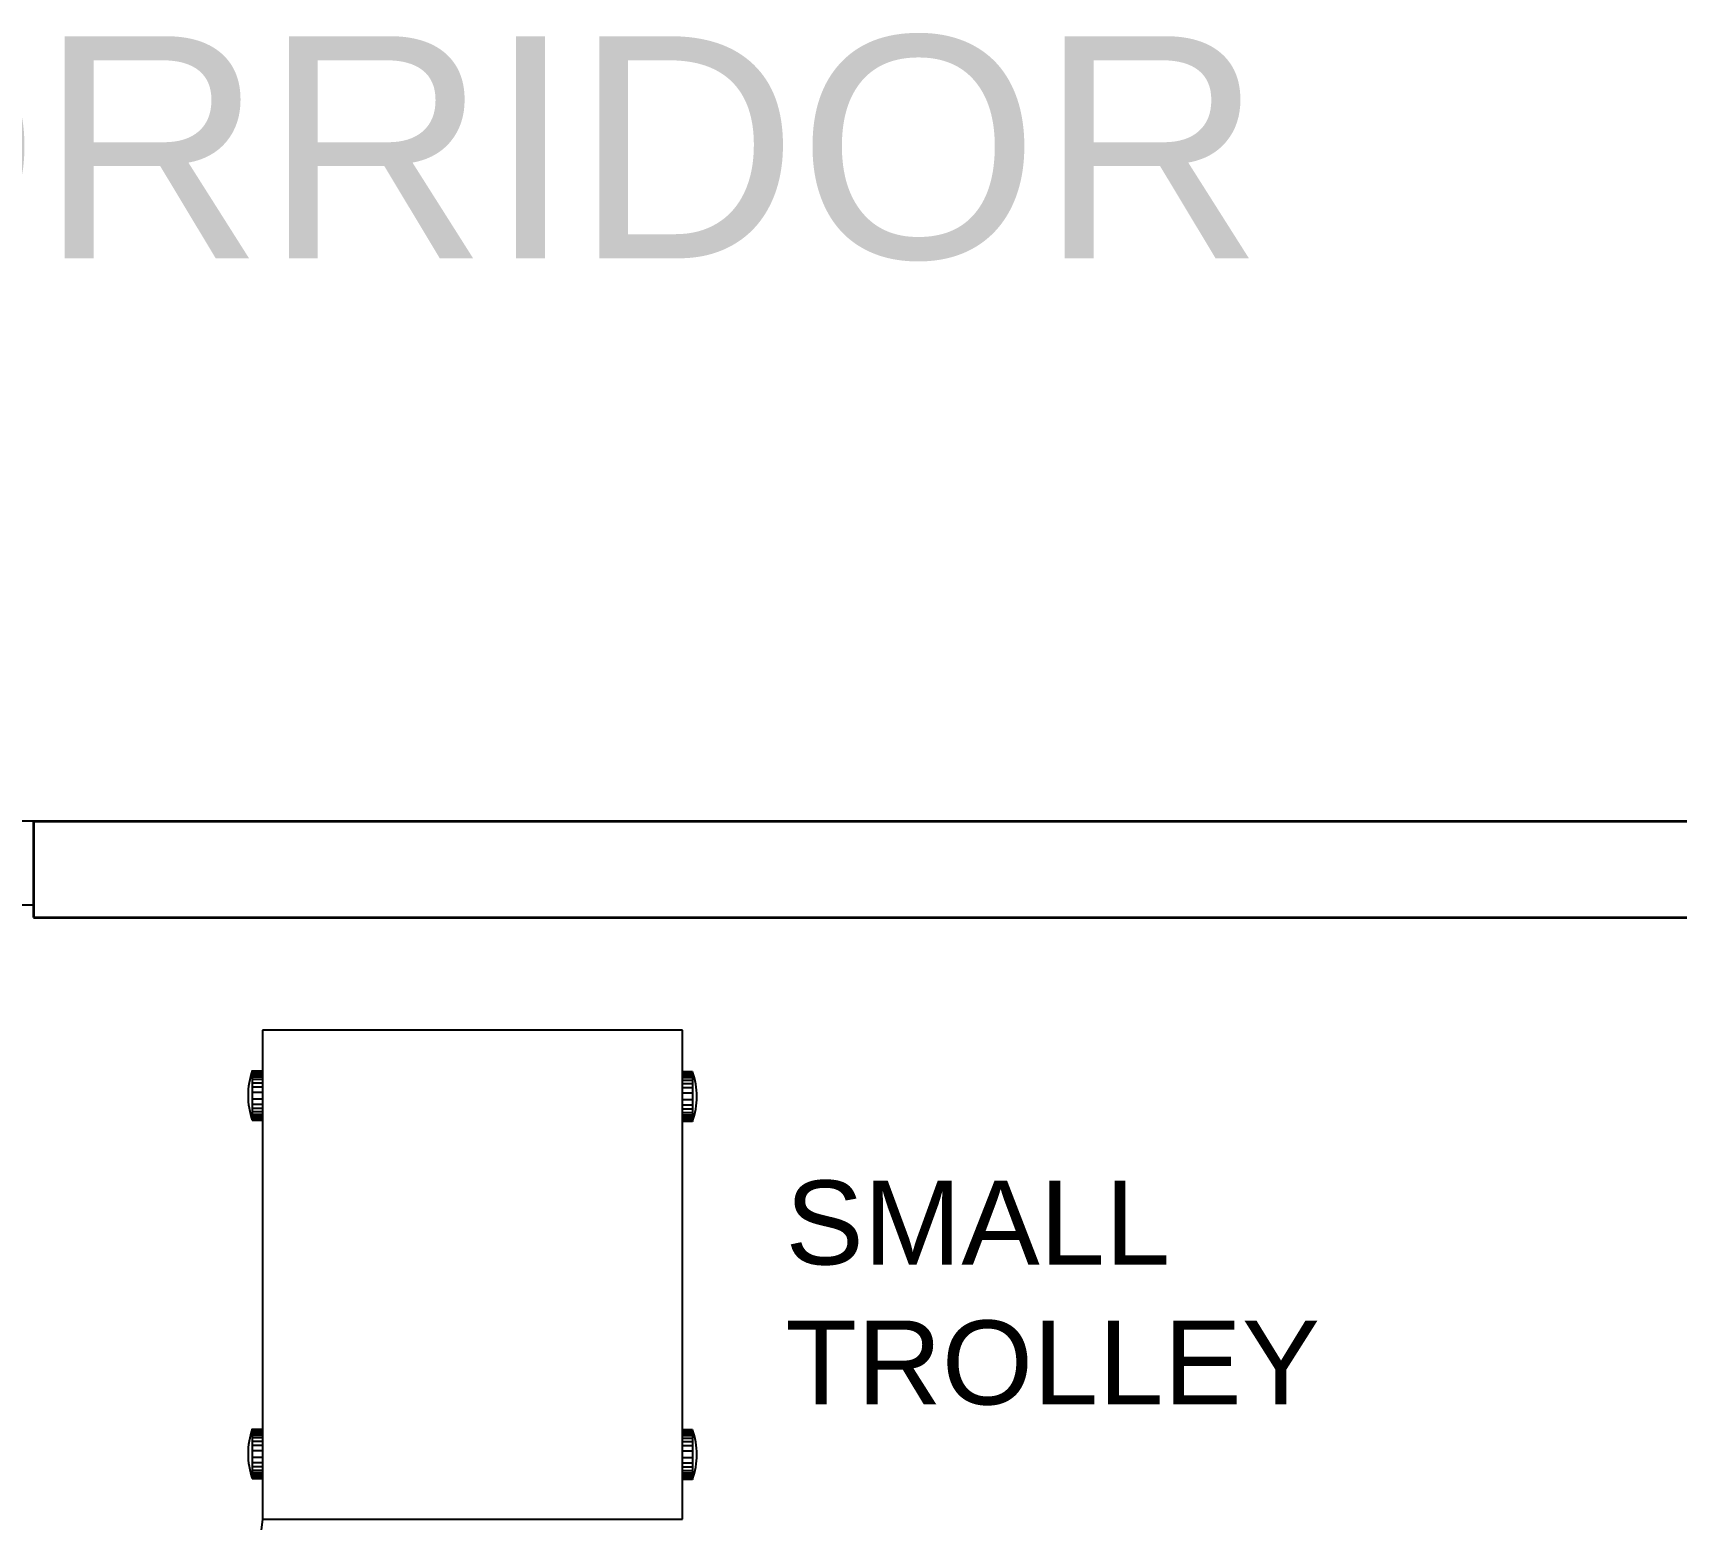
# Model space of a CAD drawing. Extents: x 2733443 to 3206532, y -1516114 to -1264405.
# Drawn here: x 3021309 to 3023266, y -1497735 to -1495965 of the extents above; entities that cross this region are included whole.
import ezdxf

# ---------------------------------------------------------------- set-up
doc = ezdxf.new("R2010")
doc.units = 0
doc.header["$MEASUREMENT"] = 0
doc.linetypes.add('1', pattern=[0, 0, 0])
doc.layers.get('0').update_dxf_attribs({"color": 250, "linetype": '1'})
for name, color, linetype in [('DOOR', 40, 'Continuous'), ('fun-text', 250, 'Continuous'), ('furniture', 33, 'Continuous')]:
    doc.layers.add(name, color=color, linetype=linetype)
doc.layers.add('WALL', color=7, linetype='1', lineweight=35)
doc.styles.add('ARIAL', font='arial.ttf')

# ---------------------------------------------------------------- blocks, each defined once
blk = doc.blocks.new('21500')
at = {"layer": 'DOOR'}
for p, q in [((45, 100), (45, 770)), ((45, 770), (80, 770)), ((80, 100), (80, 770)), ((1420, 100), (1420, 770)), ((1455, 770), (1420, 770)), ((1455, 100), (1455, 770)), ((45, 100), (80, 100)), ((1455, 100), (1420, 100)), ((45, 0), (45, 2.5)), ((60, 15), (57.5, 15)), ((1440, 15), (1442.5, 15)), ((1455, 0), (1455, 2.5))]:
    blk.add_line(p, q, dxfattribs=at)
for points in [[(60, 65), (45, 65), (45, 100), (0, 100), (0, 0), (45, 0)], [(1440, 65), (1455, 65), (1455, 100), (1500, 100), (1500, 0), (1455, 0)], [(60, 15), (60, 65)], [(1440, 15), (1440, 65)]]:
    blk.add_lwpolyline(points, dxfattribs=at)
at = {"layer": 'DOOR', "color": 145}
for centre, start, end in [((45, 65), 0, 90), ((1455, 65), 90, 180)]:
    blk.add_arc(centre, 705, start, end, dxfattribs=at)
at = {"layer": 'DOOR'}
for centre, start, end in [((45, 15), 270, 0), ((1455, 15), 180, 270)]:
    blk.add_arc(centre, 12.5, start, end, dxfattribs=at)
blk = doc.blocks.new('EQUIPMENT')
at = {"layer": 'furniture'}
for p, q in [((-9510.5, 5011.1), (-10010.5, 5011.1)), ((-10010.5, 5011.1), (-10010.5, 4428.7)), ((-9510.5, 4428.7), (-9510.5, 5011.1)), ((-10010.5, 4428.7), (-9510.5, 4428.7))]:
    blk.add_line(p, q, dxfattribs=at)
at = {"layer": 'furniture', "ltscale": 0.75}
for p, q in [((-10022.7, 4962.7), (-10022.7, 4903.7)), ((-10022.7, 4962.7), (-10010.5, 4962.7)), ((-10022.7, 4961.8), (-10010.5, 4961.8)), ((-10022.7, 4960.7), (-10010.5, 4960.7)), ((-10022.7, 4959.5), (-10010.5, 4959.5)), ((-10022.7, 4957.8), (-10010.5, 4957.8)), ((-10022.7, 4955.5), (-10010.5, 4955.5)), ((-10022.7, 4952.5), (-10010.5, 4952.5)), ((-9498.3, 4961.4), (-9510.5, 4961.4)), ((-9498.3, 4960.5), (-9510.5, 4960.5)), ((-9498.3, 4959.4), (-9510.5, 4959.4)), ((-9498.3, 4958.1), (-9510.5, 4958.1)), ((-9498.3, 4956.4), (-9510.5, 4956.4)), ((-9498.3, 4954.1), (-9510.5, 4954.1)), ((-9498.3, 4951.1), (-9510.5, 4951.1)), ((-9498.3, 4961.4), (-9498.3, 4902.3)), ((-10022.7, 4948.3), (-10010.5, 4948.3)), ((-10022.7, 4943.4), (-10010.5, 4943.4)), ((-10022.7, 4937.2), (-10010.5, 4937.2)), ((-9498.3, 4947), (-9510.5, 4947)), ((-9498.3, 4942.1), (-9510.5, 4942.1)), ((-9498.3, 4935.9), (-9510.5, 4935.9)), ((-10022.7, 4929.2), (-10010.5, 4929.2)), ((-10022.7, 4923), (-10010.5, 4923)), ((-10022.7, 4918.1), (-10010.5, 4918.1)), ((-10022.7, 4913.9), (-10010.5, 4913.9)), ((-10022.7, 4910.9), (-10010.5, 4910.9)), ((-9498.3, 4927.8), (-9510.5, 4927.8)), ((-9498.3, 4921.6), (-9510.5, 4921.6)), ((-9498.3, 4916.7), (-9510.5, 4916.7)), ((-9498.3, 4912.6), (-9510.5, 4912.6)), ((-10022.7, 4908.6), (-10010.5, 4908.6)), ((-10022.7, 4906.9), (-10010.5, 4906.9)), ((-10022.7, 4905.7), (-10010.5, 4905.7)), ((-10022.7, 4904.6), (-10010.5, 4904.6)), ((-10022.7, 4903.7), (-10010.5, 4903.7)), ((-9498.3, 4909.6), (-9510.5, 4909.6)), ((-9498.3, 4907.3), (-9510.5, 4907.3)), ((-9498.3, 4905.6), (-9510.5, 4905.6)), ((-9498.3, 4904.3), (-9510.5, 4904.3)), ((-9498.3, 4903.2), (-9510.5, 4903.2)), ((-9498.3, 4902.3), (-9510.5, 4902.3)), ((-9498.3, 4902.3), (-9510.5, 4902.3)), ((-10022.7, 4536), (-10022.7, 4476.9)), ((-10022.7, 4536), (-10010.5, 4536)), ((-10022.7, 4535.1), (-10010.5, 4535.1)), ((-10022.7, 4534), (-10010.5, 4534)), ((-10022.7, 4532.8), (-10010.5, 4532.8)), ((-10022.7, 4531), (-10010.5, 4531)), ((-10022.7, 4528.7), (-10010.5, 4528.7)), ((-10022.7, 4525.8), (-10010.5, 4525.8)), ((-10022.7, 4521.6), (-10010.5, 4521.6)), ((-9498.3, 4535.1), (-9510.5, 4535.1)), ((-9498.3, 4534.2), (-9510.5, 4534.2)), ((-9498.3, 4533.1), (-9510.5, 4533.1)), ((-9498.3, 4531.9), (-9510.5, 4531.9)), ((-9498.3, 4530.1), (-9510.5, 4530.1)), ((-9498.3, 4527.8), (-9510.5, 4527.8)), ((-9498.3, 4524.9), (-9510.5, 4524.9)), ((-9498.3, 4520.7), (-9510.5, 4520.7)), ((-9498.3, 4535.1), (-9498.3, 4476)), ((-10022.7, 4516.7), (-10010.5, 4516.7)), ((-10022.7, 4510.5), (-10010.5, 4510.5)), ((-10022.7, 4502.5), (-10010.5, 4502.5)), ((-9498.3, 4515.8), (-9510.5, 4515.8)), ((-9498.3, 4509.6), (-9510.5, 4509.6)), ((-9498.3, 4501.6), (-9510.5, 4501.6)), ((-10022.7, 4496.3), (-10010.5, 4496.3)), ((-10022.7, 4491.3), (-10010.5, 4491.3)), ((-10022.7, 4487.2), (-10010.5, 4487.2)), ((-10022.7, 4484.2), (-10010.5, 4484.2)), ((-10022.7, 4481.9), (-10010.5, 4481.9)), ((-9498.3, 4495.3), (-9510.5, 4495.3)), ((-9498.3, 4490.4), (-9510.5, 4490.4)), ((-9498.3, 4486.3), (-9510.5, 4486.3)), ((-9498.3, 4483.3), (-9510.5, 4483.3)), ((-9498.3, 4481), (-9510.5, 4481)), ((-10022.7, 4480.2), (-10010.5, 4480.2)), ((-10022.7, 4478.9), (-10010.5, 4478.9)), ((-10022.7, 4477.8), (-10010.5, 4477.8)), ((-10022.7, 4476.9), (-10010.5, 4476.9)), ((-9498.3, 4479.3), (-9510.5, 4479.3)), ((-9498.3, 4478), (-9510.5, 4478)), ((-9498.3, 4476.9), (-9510.5, 4476.9)), ((-9498.3, 4476), (-9510.5, 4476)), ((-9498.3, 4476), (-9510.5, 4476))]:
    blk.add_line(p, q, dxfattribs=at)
for centre, start, end in [((-9936.5, 4933.2), 161.0753, 198.9246), ((-9584.5, 4931.9), 341.0753, 18.9246), ((-9936.5, 4506.5), 161.0753, 198.9246), ((-9584.5, 4505.6), 341.0753, 18.9246)]:
    blk.add_arc(centre, 91.1, start, end, dxfattribs=at)
at = {"layer": 'furniture'}
blk.add_arc((-9754.4, 4390.9), 258.8, 171.5974, 217.9552, dxfattribs=at)
at = {"layer": 'fun-text', "lineweight": -3, "insert": (-9387.8, 4831.9), "char_height": 100, "attachment_point": 1, "style": 'ARIAL'}
blk.add_mtext_dynamic_manual_height_columns('SMALL \\PTROLLEY', width=1304.248, gutter_width=1375, heights=[0], dxfattribs=at)

msp = doc.modelspace()

# ---------------------------------------------------------------- linework, layer by layer
at = {"layer": 'WALL'}
for p, q in [((3021309.9267, -1496903.4359), (3024663.265, -1496903.4359)), ((3021309.9267, -1496903.4359), (3021309.9267, -1497018.4359)), ((3021309.9267, -1497018.4359), (3024087.8327, -1497018.4359))]:
    msp.add_line(p, q, dxfattribs=at)

# ---------------------------------------------------------------- block references
at = {"color": 240, "true_color": 0xed1f24}
msp.add_blockref('EQUIPMENT', (3031593.1809, -1502163.4359), dxfattribs=at)
at = {"layer": 'DOOR', "linetype": 'Continuous', "xscale": -1, "rotation": 180}
msp.add_blockref('21500', (3019809.9267, -1496903.4359), dxfattribs=at)

# ---------------------------------------------------------------- texts
at = {"layer": 'WALL', "color": 7, "linetype": 'Continuous', "insert": (3021152.5179, -1496103.0154), "char_height": 264.49632, "width": 5098.697886, "attachment_point": 5, "style": 'ARIAL'}
msp.add_mtext('\\pxt17;1.87 M CORRIDOR ', dxfattribs=at)

doc.saveas('drawing.dxf')
